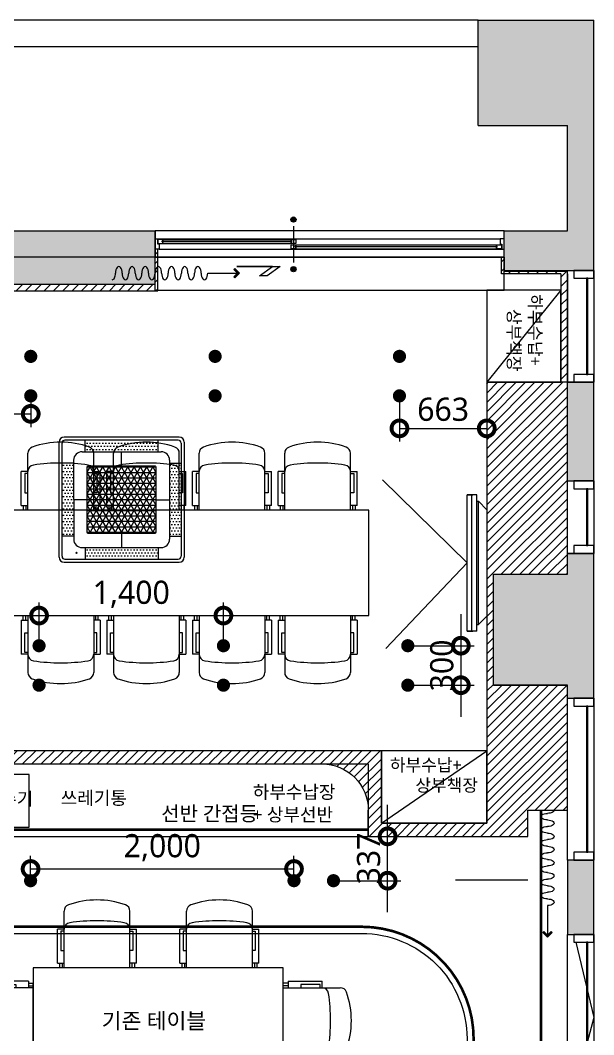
# Model space of a CAD drawing. Header units: metres. Extents: x 11578468 to 47831421, y -58341524 to -14256839.
# Drawn here: x 23759028 to 23763382, y -29037157 to -29029451 of the extents above; entities that cross this region are included whole.
import ezdxf
from ezdxf.enums import TextEntityAlignment as Align

# ---------------------------------------------------------------- set-up
doc = ezdxf.new("R2010")
doc.units = ezdxf.units.M
doc.header["$LTSCALE"] = 50
doc.header["$MEASUREMENT"] = 0
doc.linetypes.add('__DASH', pattern=[0.35, 0.25, -0.1])
doc.layers.get('0').update_dxf_attribs({"linetype": 'CONTINUOUS'})
doc.layers.get('DEFPOINTS').update_dxf_attribs({"linetype": 'CONTINUOUS'})
doc.layers.add('002_전_다운라이트', color=40, linetype='CONTINUOUS', lineweight=9)
for name, color, linetype in [('01. F-소품', 3, 'CONTINUOUS'), ('03-TEXT', 3, 'CONTINUOUS'), ('AXIS', 3, 'CONTINUOUS'), ('CO-DOOR', 8, 'CONTINUOUS'), ('DVM_INDOOR', 7, 'CONTINUOUS'), ('PUB_HATCH', 8, 'CONTINUOUS'), ('S-DIM', 7, 'CONTINUOUS'), ('wall', 3, 'CONTINUOUS')]:
    doc.layers.add(name, color=color, linetype=linetype)
doc.styles.add('DAWIN', font='NanumSquareR.ttf')
doc.styles.add('맑은 고딕', font='malgun.ttf')
doc.dimstyles.new('80', dxfattribs={"dimscale": 80, "dimtxt": 2.2, "dimasz": 3, "dimexe": 1.25, "dimexo": 0.625, "dimtad": 1, "dimdec": 0, "dimzin": 0, "dimdsep": 46, "dimlunit": 6, "dimtxsty": 'DAWIN', "dimblk1": 'DOTSMALL', "dimblk2": 'DOTSMALL', "dimsah": 1, "dimcen": 0.001, "dimclrd": 1, "dimclre": 1, "dimclrt": 3, "dimadec": 0, "dimazin": 0, "dimtfac": 1, "dimtdec": 0, "dimtix": 1, "dimtmove": 2, "dimatfit": 3, "dimldrblk": 'DOTSMALL', "dimfxl": 1.25, "dimtolj": 1, "dimtzin": 0, "dimarcsym": 0})
pattern_1 = [(45, (35200, -25360), (-35.35533906, 35.35533906), [])]

# ---------------------------------------------------------------- blocks, each defined once
blk = doc.blocks.new('FFSFDF')
at = {"layer": '01. F-소품'}
blk.add_hatch(color=8, dxfattribs=at).paths.add_polyline_path([(1567672.9, 1746751.1), (1567679.9, 1746744.1), (1567715.3, 1746779.4), (1567679.9, 1746814.8), (1567672.9, 1746807.7), (1567701.2, 1746779.4)])
at = {"layer": '01. F-소품', "color": 8}
for p, q in [((1567474.8, 1746779.4), (1567701.2, 1746779.4)), ((1567672.9, 1746807.7), (1567679.9, 1746814.8)), ((1567672.9, 1746751.1), (1567679.9, 1746744.1))]:
    blk.add_line(p, q, dxfattribs=at)
for points in [[(1567672.9, 1746807.7), (1567701.2, 1746779.4), (1567672.9, 1746751.1)], [(1567679.9, 1746814.8), (1567715.3, 1746779.4), (1567679.9, 1746744.1)]]:
    blk.add_lwpolyline(points, dxfattribs=at)
for centre, start_param, end_param in [((1566749.8, 1746779.4), 6.283185, 7.853982), ((1566799.8, 1746779.4), 1.570796, 4.712389), ((1566849.8, 1746779.4), 4.712389, 7.853982), ((1566899.8, 1746779.4), 1.570796, 4.712389), ((1566949.8, 1746779.4), 4.712389, 7.853982), ((1566999.8, 1746779.4), 1.570796, 4.712389), ((1567049.8, 1746779.4), 4.712389, 7.853982), ((1567099.8, 1746779.4), 1.570796, 4.712389), ((1567149.8, 1746779.4), 4.712389, 7.853982), ((1567199.8, 1746779.4), 1.570796, 4.712389), ((1567249.8, 1746779.4), 4.712389, 7.853982), ((1567299.8, 1746779.4), 1.570796, 4.712389), ((1567349.8, 1746779.4), 4.712389, 7.853982), ((1567399.8, 1746779.4), 1.570796, 4.712389), ((1567449.8, 1746779.4), 4.712389, 7.853982)]:
    blk.add_ellipse(centre, major_axis=(0, -50), ratio=0.5, start_param=start_param, end_param=end_param, dxfattribs=at)
blk = doc.blocks.new('ㅇㅎㅀㄹ')
at = {"layer": 'PUB_HATCH'}
for p, q in [((11499521.2, -14252886.4), (11499521.2, -14252453.8)), ((11500021.2, -14252886.4), (11500021.2, -14252453.8)), ((11499521.2, -14252592), (11499471.2, -14252592)), ((11499471.2, -14252850.2), (11499471.2, -14252592)), ((11499521.2, -14252886.4), (11499521.2, -14252592)), ((11500021.2, -14252592), (11500071.2, -14252592)), ((11500021.2, -14252592), (11500071.2, -14252592)), ((11500071.2, -14252850.2), (11500071.2, -14252592)), ((11499521.2, -14252606.2), (11499496.7, -14252606.2)), ((11499496.7, -14252606.2), (11499496.7, -14252754.6)), ((11500021.2, -14252606.2), (11500043.3, -14252606.2)), ((11500021.2, -14252606.2), (11500043.3, -14252606.2)), ((11500043.3, -14252606.2), (11500043.3, -14252754.6)), ((11499496.7, -14252754.6), (11499521.2, -14252754.6)), ((11500043.3, -14252754.6), (11500021.2, -14252754.6)), ((11499471.2, -14252850.2), (11499521.2, -14252850.2)), ((11499486.2, -14252850.2), (11499486.2, -14252886.4)), ((11500056.2, -14252886.4), (11499486.2, -14252886.4)), ((11499506.2, -14252850.2), (11499506.2, -14252886.4)), ((11500071.2, -14252850.2), (11500021.2, -14252850.2)), ((11500036.2, -14252850.2), (11500036.2, -14252886.4)), ((11500056.2, -14252850.2), (11500056.2, -14252886.4))]:
    blk.add_line(p, q, dxfattribs=at)
for centre, radius, start, end in [((11499571.2, -14252453.8), 50, 109.47122, 180), ((11499771.2, -14253019.5), 650, 70.52878, 109.47122), ((11499971.2, -14252453.8), 50, 0, 70.52878), ((11499571.2, -14252592), 50, 98.29868, 180), ((11499771.2, -14253963.2), 1435.7, 81.70132, 98.29868), ((11499971.2, -14252592), 50, 0, 81.70132)]:
    blk.add_arc(centre, radius, start, end, dxfattribs=at)
blk = doc.blocks.new('슬하_전기')
at = {"layer": 'CO-DOOR'}
h = blk.add_hatch(color=256, dxfattribs=at)
h.dxf.hatch_style = 1
h.paths.add_polyline_path([(11573349.8, -14326146.7), (11557549.8, -14326146.7), (11557549.8, -14341751.7), (11557749.8, -14341751.7), (11557749.8, -14341136.7), (11557909.8, -14341136.7), (11557909.8, -14340351.7), (11557749.8, -14340351.7), (11557749.8, -14330996.7), (11560649.8, -14330996.7), (11560649.8, -14330796.7), (11557749.8, -14330796.7), (11557749.8, -14326346.7), (11560449.8, -14326346.7), (11560449.8, -14329796.7), (11560649.8, -14329796.7), (11560649.8, -14326346.7), (11565749.8, -14326346.7), (11565749.8, -14329396.7), (11565949.8, -14329396.7), (11565949.8, -14326346.7), (11569149.8, -14326346.7), (11569149.8, -14329396.7), (11569349.8, -14329396.7), (11569349.8, -14328646.7), (11569949.8, -14328646.7), (11569949.8, -14328557.2), (11569939.8, -14328557.2), (11569939.8, -14328517.2), (11569949.8, -14328446.7), (11569349.8, -14328446.7), (11569349.8, -14326346.7), (11571549.8, -14326346.7), (11571549.8, -14328446.7), (11570949.8, -14328446.7), (11570949.8, -14328517.2), (11570959.8, -14328517.2), (11570959.8, -14328571.7), (11570949.8, -14328571.7), (11570949.8, -14328646.7), (11571749.8, -14328646.7), (11571749.8, -14328151.7), (11574897.8, -14328151.7), (11574897.8, -14327746.7), (11571749.8, -14327746.7), (11571749.8, -14326346.7), (11573349.8, -14326346.7)])
h.paths.add_polyline_path([(11565549.8, -14330996.7), (11570049.8, -14330996.7), (11570049.8, -14330796.7), (11564799.8, -14330796.7), (11564799.8, -14330821.7), (11564799.8, -14330971.7), (11564799.8, -14330996.7), (11564799.8, -14331246.7), (11565549.8, -14331246.7)], flags=17)
h.paths.add_polyline_path([(11571829.8, -14330796.7), (11571549.8, -14330796.7), (11571049.8, -14330796.7), (11571049.8, -14330996.7), (11571049.8, -14331306.7), (11571829.8, -14331306.7)], flags=17)
h.paths.add_polyline_path([(11578227.8, -14326146.7), (11577349.8, -14326146.7), (11577349.8, -14326346.7), (11577349.8, -14326946.7), (11578027.8, -14326946.7), (11578027.8, -14327746.7), (11577547.8, -14327746.7), (11577547.8, -14328046.7), (11578027.8, -14328046.7), (11578027.8, -14328046.7), (11578227.8, -14328046.7)])
h.paths.add_polyline_path([(11578227.8, -14328896.7), (11578077.8, -14328896.7), (11578027.8, -14328896.7), (11578027.8, -14329646.7), (11578227.8, -14329646.7)])
h.paths.add_polyline_path([(11578227.8, -14330196.7), (11578077.8, -14330196.7), (11578027.8, -14330196.7), (11578027.8, -14330355.7), (11577465.8, -14330355.7), (11577465.8, -14331196.7), (11578027.8, -14331196.7), (11578027.8, -14331296.7), (11578227.8, -14331296.7)])
h.paths.add_polyline_path([(11578227.8, -14332526.7), (11578077.8, -14332526.7), (11578027.8, -14332526.7), (11578027.8, -14333091.7), (11578227.8, -14333091.7)])
h.paths.add_polyline_path([(11577949.8, -14337701.7), (11577349.8, -14337701.7), (11577349.8, -14338401.7), (11577949.8, -14338401.7)])
h.paths.add_polyline_path([(11572906.8, -14340321.7), (11572426.8, -14340321.7), (11572426.8, -14341101.7), (11572906.8, -14341101.7)], flags=17)
h.paths.add_polyline_path([(11565399.8, -14340036.7), (11564914.8, -14340036.7), (11564914.8, -14340811.7), (11565399.8, -14340811.7)], flags=17)
h = blk.add_hatch(color=256, dxfattribs=at)
h.dxf.hatch_style = 1
edge = h.paths.add_edge_path()
edge.add_arc((11575947.8, -14327660.5), 20, 0, 360)
h = blk.add_hatch(dxfattribs=at)
h.set_pattern_fill('_USER', color=256, scale=50, angle=45, pattern_type=0)
h.set_pattern_definition(pattern_1)
h.paths.add_polyline_path([(11572519.8, -14328151.7), (11571869.8, -14328151.7), (11571869.8, -14328201.7), (11572519.8, -14328201.7)])
h.paths.add_polyline_path([(11574897.8, -14328151.7), (11573144.8, -14328151.7), (11573144.8, -14328201.7), (11574917.8, -14328201.7), (11574917.8, -14328196.7), (11574897.8, -14328196.7)])
edge = h.paths.add_edge_path()
edge.add_ellipse((11574921.8, -14328068.1), major_axis=(0, 50), ratio=0.5, start_angle=9.2069, end_angle=73.7398)
edge.add_line((11574897.8, -14328054.1), (11574897.8, -14328196.7))
edge.add_line((11574897.8, -14328196.7), (11574917.8, -14328196.7))
edge.add_line((11574917.8, -14328196.7), (11574917.8, -14328018.7))
edge = h.paths.add_edge_path()
edge.add_line((11574917.8, -14327946.7), (11574897.8, -14327946.7))
edge.add_line((11574897.8, -14327946.7), (11574897.8, -14328054.1))
edge.add_ellipse((11574921.8, -14328068.1), major_axis=(0, 50), ratio=0.5, start_angle=9.2069, end_angle=73.7398, ccw=False)
edge.add_line((11574917.8, -14328018.7), (11574917.8, -14327946.7))
h.paths.add_polyline_path([(11574917.8, -14327886.7), (11574897.8, -14327886.7), (11574897.8, -14327946.7), (11574917.8, -14327946.7)])
h = blk.add_hatch(dxfattribs=at)
h.set_pattern_fill('_USER', color=256, scale=50, angle=45, pattern_type=0)
h.set_pattern_definition(pattern_1)
h.paths.add_polyline_path([(11577547.8, -14327946.7), (11577527.8, -14327946.7), (11577527.8, -14328071.7), (11577547.8, -14328071.7)])
h.paths.add_polyline_path([(11577977.8, -14328051.7), (11577547.8, -14328051.7), (11577547.8, -14328071.7), (11577977.8, -14328071.7)])
h = blk.add_hatch(color=256, dxfattribs=at)
h.dxf.hatch_style = 1
edge = h.paths.add_edge_path()
edge.add_arc((11575947.8, -14328037.5), 20, 0, 360, ccw=False)
h = blk.add_hatch(dxfattribs=at)
h.set_pattern_fill('_USER', color=256, scale=50, angle=45, pattern_type=0)
h.set_pattern_definition(pattern_1)
h.paths.add_polyline_path([(11578027.8, -14328051.7), (11577547.8, -14328051.7), (11577547.8, -14328071.7), (11577977.8, -14328071.7), (11578027.8, -14328071.7)])
h = blk.add_hatch(dxfattribs=at)
h.set_pattern_fill('_USER', color=256, scale=50, angle=45, pattern_type=0)
h.set_pattern_definition(pattern_1)
h.paths.add_polyline_path([(11578027.8, -14328071.7), (11577977.8, -14328071.7), (11577977.8, -14328896.7), (11578027.8, -14328896.7)])
h = blk.add_hatch(dxfattribs=at)
h.set_pattern_fill('_USER', color=256, scale=50, angle=45, pattern_type=0)
h.set_pattern_definition([(45, (54848.515, -59064.2), (-35.35533906, 35.35533906), [])])
edge = h.paths.add_edge_path()
edge.add_line((11571649.8, -14332546.7), (11571999.8, -14332546.7))
edge.add_line((11571999.8, -14332546.7), (11571999.8, -14332211.7))
edge.add_line((11571999.8, -14332211.7), (11573299.8, -14332211.7))
edge.add_line((11573299.8, -14332211.7), (11573299.8, -14332146.7))
edge.add_arc((11573692.9, -14332192.3), 395.7, 88.99838, 173.37348, ccw=False)
edge.add_line((11573699.8, -14331796.7), (11576165.8, -14331796.7))
edge.add_arc((11576165.8, -14332146.7), 350, 0, 90, ccw=False)
edge.add_line((11576515.8, -14332146.7), (11576515.8, -14332346.7))
edge.add_line((11576515.8, -14332346.7), (11577727.8, -14332346.7))
edge.add_line((11577727.8, -14332346.7), (11577727.8, -14332146.7))
edge.add_line((11577727.8, -14332146.7), (11578027.8, -14332146.7))
edge.add_line((11578027.8, -14332146.7), (11578027.8, -14331196.7))
edge.add_line((11578027.8, -14331196.7), (11577465.8, -14331196.7))
edge.add_line((11577465.8, -14331196.7), (11577465.8, -14330355.7))
edge.add_line((11577465.8, -14330355.7), (11578027.8, -14330355.7))
edge.add_line((11578027.8, -14330355.7), (11578027.8, -14328896.7))
edge.add_line((11578027.8, -14328896.7), (11577415.8, -14328896.7))
edge.add_line((11577415.8, -14328896.7), (11577415.8, -14332246.7))
edge.add_line((11577415.8, -14332246.7), (11576615.8, -14332246.7))
edge.add_line((11576615.8, -14332246.7), (11576615.8, -14331696.7))
edge.add_line((11576615.8, -14331696.7), (11573199.8, -14331696.7))
edge.add_line((11573199.8, -14331696.7), (11573199.8, -14332111.7))
edge.add_line((11573199.8, -14332111.7), (11571999.8, -14332111.7))
edge.add_line((11571999.8, -14332111.7), (11571999.8, -14331696.7))
edge.add_line((11571999.8, -14331696.7), (11571869.8, -14331696.7))
edge.add_line((11571869.8, -14331696.7), (11571869.8, -14330796.7))
edge.add_line((11571869.8, -14330796.7), (11571829.8, -14330796.7))
edge.add_line((11571829.8, -14330796.7), (11571829.8, -14331306.7))
edge.add_line((11571829.8, -14331306.7), (11571049.8, -14331306.7))
edge.add_line((11571049.8, -14331306.7), (11571049.8, -14331396.7))
edge.add_line((11571049.8, -14331396.7), (11571649.8, -14331396.7))
edge.add_line((11571649.8, -14331396.7), (11571649.8, -14332546.7))
blk.add_hatch(color=256, dxfattribs=at).paths.add_polyline_path([(11577906.1, -14333069.8), (11577913.2, -14333076.8), (11577877.9, -14333112.2), (11577842.5, -14333076.8), (11577849.6, -14333069.8), (11577877.9, -14333098)])
for p, q in [((11577349.8, -14326146.7), (11578227.8, -14326146.7)), ((11577349.8, -14326946.7), (11577349.8, -14326146.7)), ((11578227.8, -14328046.7), (11578227.8, -14326146.7)), ((11577349.8, -14326946.7), (11578027.8, -14326946.7)), ((11578027.8, -14327746.7), (11578027.8, -14326946.7)), ((11575947.8, -14327710.5), (11575947.8, -14327987.5)), ((11571749.8, -14327746.7), (11574897.8, -14327746.7)), ((11574897.8, -14327946.7), (11574897.8, -14327746.7)), ((11574915.3, -14327806.7), (11577517.8, -14327806.7)), ((11574956.9, -14327811.6), (11575930.3, -14327811.6)), ((11577547.8, -14327746.7), (11578027.8, -14327746.7)), ((11577547.8, -14328046.7), (11577547.8, -14327746.7)), ((11574917.8, -14328201.7), (11574917.8, -14327886.7)), ((11574927.8, -14327847.7), (11574927.8, -14327845.7)), ((11574927.8, -14327886.7), (11577530.4, -14327886.7)), ((11574956.9, -14327841.6), (11575930.3, -14327841.6)), ((11575965.4, -14327852), (11577489.1, -14327852)), ((11575965.4, -14327882), (11577489.1, -14327882)), ((11574897.8, -14328196.7), (11574897.8, -14327946.7)), ((11577527.8, -14328071.7), (11577527.8, -14327946.7)), ((11577977.8, -14328071.7), (11577527.8, -14328071.7)), ((11577547.8, -14328046.7), (11578027.8, -14328046.7)), ((11577977.8, -14328071.7), (11577977.8, -14328896.7)), ((11578027.8, -14328046.7), (11578227.8, -14328046.7)), ((11578027.8, -14328071.7), (11578027.8, -14328896.7)), ((11571749.8, -14328151.7), (11574897.8, -14328151.7)), ((11577977.8, -14328196.7), (11577415.8, -14328196.7)), ((11577415.8, -14328196.7), (11577415.8, -14328896.7)), ((11577977.8, -14328196.7), (11577415.8, -14328896.7)), ((11577977.8, -14328896.7), (11577977.8, -14328196.7)), ((11571869.8, -14328201.7), (11574917.8, -14328201.7)), ((11577415.8, -14328896.7), (11577977.8, -14328896.7)), ((11578027.8, -14329646.7), (11578027.8, -14328896.7)), ((11578027.8, -14328896.7), (11578227.8, -14328896.7)), ((11578227.8, -14329646.7), (11578227.8, -14328896.7)), ((11573931.2, -14329869.2), (11573931.2, -14329436.5)), ((11574431.2, -14329869.2), (11574431.2, -14329436.5)), ((11574581.2, -14329869.2), (11574581.2, -14329436.5)), ((11575081.2, -14329869.2), (11575081.2, -14329436.5)), ((11575231.2, -14329869.2), (11575231.2, -14329436.5)), ((11575731.2, -14329869.2), (11575731.2, -14329436.5)), ((11575881.2, -14329869.2), (11575881.2, -14329436.5)), ((11576381.2, -14329869.2), (11576381.2, -14329436.5)), ((11573881.2, -14329833), (11573881.2, -14329574.8)), ((11573931.2, -14329574.8), (11573881.2, -14329574.8)), ((11573931.2, -14329574.8), (11573881.2, -14329574.8)), ((11574431.2, -14329869.2), (11574431.2, -14329574.8)), ((11574431.2, -14329574.8), (11574481.2, -14329574.8)), ((11574481.2, -14329833), (11574481.2, -14329574.8)), ((11574531.2, -14329833), (11574531.2, -14329574.8)), ((11574581.2, -14329574.8), (11574531.2, -14329574.8)), ((11574581.2, -14329574.8), (11574531.2, -14329574.8)), ((11575081.2, -14329869.2), (11575081.2, -14329574.8)), ((11575081.2, -14329574.8), (11575131.2, -14329574.8)), ((11575131.2, -14329833), (11575131.2, -14329574.8)), ((11575181.2, -14329833), (11575181.2, -14329574.8)), ((11575231.2, -14329574.8), (11575181.2, -14329574.8)), ((11575231.2, -14329574.8), (11575181.2, -14329574.8)), ((11575731.2, -14329869.2), (11575731.2, -14329574.8)), ((11575731.2, -14329574.8), (11575781.2, -14329574.8)), ((11575781.2, -14329833), (11575781.2, -14329574.8)), ((11575831.2, -14329833), (11575831.2, -14329574.8)), ((11575881.2, -14329574.8), (11575831.2, -14329574.8)), ((11575881.2, -14329574.8), (11575831.2, -14329574.8)), ((11576381.2, -14329869.2), (11576381.2, -14329574.8)), ((11576381.2, -14329574.8), (11576431.2, -14329574.8)), ((11576431.2, -14329833), (11576431.2, -14329574.8)), ((11573931.2, -14329589), (11573909, -14329589)), ((11573909, -14329589), (11573909, -14329737.4)), ((11573931.2, -14329589), (11573909, -14329589)), ((11574431.2, -14329589), (11574455.6, -14329589)), ((11574455.6, -14329589), (11574455.6, -14329737.4)), ((11574581.2, -14329589), (11574559, -14329589)), ((11574559, -14329589), (11574559, -14329737.4)), ((11574581.2, -14329589), (11574559, -14329589)), ((11575081.2, -14329589), (11575105.6, -14329589)), ((11575105.6, -14329589), (11575105.6, -14329737.4)), ((11575231.2, -14329589), (11575209, -14329589)), ((11575209, -14329589), (11575209, -14329737.4)), ((11575231.2, -14329589), (11575209, -14329589)), ((11575731.2, -14329589), (11575755.6, -14329589)), ((11575755.6, -14329589), (11575755.6, -14329737.4)), ((11575881.2, -14329589), (11575859, -14329589)), ((11575859, -14329589), (11575859, -14329737.4)), ((11575881.2, -14329589), (11575859, -14329589)), ((11576381.2, -14329589), (11576405.6, -14329589)), ((11576405.6, -14329589), (11576405.6, -14329737.4)), ((11577265.8, -14330269.2), (11576623.1, -14329637.4)), ((11578027.8, -14329646.7), (11578227.8, -14329646.7)), ((11573909, -14329737.4), (11573931.2, -14329737.4)), ((11574455.6, -14329737.4), (11574431.2, -14329737.4)), ((11574559, -14329737.4), (11574581.2, -14329737.4)), ((11575105.6, -14329737.4), (11575081.2, -14329737.4)), ((11575209, -14329737.4), (11575231.2, -14329737.4)), ((11575755.6, -14329737.4), (11575731.2, -14329737.4)), ((11575859, -14329737.4), (11575881.2, -14329737.4)), ((11576405.6, -14329737.4), (11576381.2, -14329737.4)), ((11577265.8, -14330786.7), (11577265.9, -14329751.7)), ((11577340.9, -14329751.7), (11577265.9, -14329751.7)), ((11577265.9, -14329751.7), (11577310.9, -14329751.7)), ((11577303.3, -14330786.7), (11577303.3, -14329751.7)), ((11577340.8, -14330786.7), (11577340.9, -14329751.7)), ((11577340.9, -14329800.2), (11577353.9, -14329800.2)), ((11577353.9, -14329800.2), (11577415.9, -14329864.9)), ((11577353.9, -14330738.1), (11577353.9, -14329800.2)), ((11573881.2, -14329833), (11573931.2, -14329833)), ((11573896.2, -14329833), (11573896.2, -14329869.2)), ((11573916.2, -14329833), (11573916.2, -14329869.2)), ((11574481.2, -14329833), (11574431.2, -14329833)), ((11574446.2, -14329833), (11574446.2, -14329869.2)), ((11574466.2, -14329833), (11574466.2, -14329869.2)), ((11574531.2, -14329833), (11574581.2, -14329833)), ((11574546.2, -14329833), (11574546.2, -14329869.2)), ((11574566.2, -14329833), (11574566.2, -14329869.2)), ((11575131.2, -14329833), (11575081.2, -14329833)), ((11575096.2, -14329833), (11575096.2, -14329869.2)), ((11575116.2, -14329833), (11575116.2, -14329869.2)), ((11575181.2, -14329833), (11575231.2, -14329833)), ((11575196.2, -14329833), (11575196.2, -14329869.2)), ((11575216.2, -14329833), (11575216.2, -14329869.2)), ((11575781.2, -14329833), (11575731.2, -14329833)), ((11575746.2, -14329833), (11575746.2, -14329869.2)), ((11575766.2, -14329833), (11575766.2, -14329869.2)), ((11575831.2, -14329833), (11575881.2, -14329833)), ((11575846.2, -14329833), (11575846.2, -14329869.2)), ((11575866.2, -14329833), (11575866.2, -14329869.2)), ((11576431.2, -14329833), (11576381.2, -14329833)), ((11576396.2, -14329833), (11576396.2, -14329869.2)), ((11576416.2, -14329833), (11576416.2, -14329869.2)), ((11577415.9, -14329864.9), (11577415.8, -14330673.4)), ((11578027.8, -14330355.7), (11578027.8, -14330196.7)), ((11578027.8, -14330196.7), (11578227.8, -14330196.7)), ((11578227.8, -14331296.7), (11578227.8, -14330196.7)), ((11577265.8, -14330269.2), (11576649.9, -14330920.6)), ((11577465.8, -14330355.7), (11578027.8, -14330355.7)), ((11577465.8, -14331196.7), (11577465.8, -14330355.7)), ((11573881.2, -14330705.3), (11573881.2, -14330963.5)), ((11573881.2, -14330705.3), (11573931.2, -14330705.3)), ((11573896.2, -14330705.3), (11573896.2, -14330669.2)), ((11573916.2, -14330705.3), (11573916.2, -14330669.2)), ((11573931.2, -14330669.2), (11573931.2, -14331101.8)), ((11574431.2, -14330669.2), (11574431.2, -14330963.5)), ((11574431.2, -14330669.2), (11574431.2, -14331101.8)), ((11574481.2, -14330705.3), (11574431.2, -14330705.3)), ((11574446.2, -14330705.3), (11574446.2, -14330669.2)), ((11574466.2, -14330705.3), (11574466.2, -14330669.2)), ((11574481.2, -14330705.3), (11574481.2, -14330963.5)), ((11574531.2, -14330705.3), (11574531.2, -14330963.5)), ((11574531.2, -14330705.3), (11574581.2, -14330705.3)), ((11574546.2, -14330705.3), (11574546.2, -14330669.2)), ((11574566.2, -14330705.3), (11574566.2, -14330669.2)), ((11574581.2, -14330669.2), (11574581.2, -14331101.8)), ((11575081.2, -14330669.2), (11575081.2, -14330963.5)), ((11575081.2, -14330669.2), (11575081.2, -14331101.8)), ((11575131.2, -14330705.3), (11575081.2, -14330705.3)), ((11575096.2, -14330705.3), (11575096.2, -14330669.2)), ((11575116.2, -14330705.3), (11575116.2, -14330669.2)), ((11575131.2, -14330705.3), (11575131.2, -14330963.5)), ((11575181.2, -14330705.3), (11575181.2, -14330963.5)), ((11575181.2, -14330705.3), (11575231.2, -14330705.3)), ((11575196.2, -14330705.3), (11575196.2, -14330669.2)), ((11575216.2, -14330705.3), (11575216.2, -14330669.2)), ((11575231.2, -14330669.2), (11575231.2, -14331101.8)), ((11575731.2, -14330669.2), (11575731.2, -14330963.5)), ((11575731.2, -14330669.2), (11575731.2, -14331101.8)), ((11575781.2, -14330705.3), (11575731.2, -14330705.3)), ((11575746.2, -14330705.3), (11575746.2, -14330669.2)), ((11575766.2, -14330705.3), (11575766.2, -14330669.2)), ((11575781.2, -14330705.3), (11575781.2, -14330963.5)), ((11575831.2, -14330705.3), (11575831.2, -14330963.5)), ((11575831.2, -14330705.3), (11575881.2, -14330705.3)), ((11575846.2, -14330705.3), (11575846.2, -14330669.2)), ((11575866.2, -14330705.3), (11575866.2, -14330669.2)), ((11575881.2, -14330669.2), (11575881.2, -14331101.8)), ((11576381.2, -14330669.2), (11576381.2, -14330963.5)), ((11576381.2, -14330669.2), (11576381.2, -14331101.8)), ((11576431.2, -14330705.3), (11576381.2, -14330705.3)), ((11576396.2, -14330705.3), (11576396.2, -14330669.2)), ((11576416.2, -14330705.3), (11576416.2, -14330669.2)), ((11576431.2, -14330705.3), (11576431.2, -14330963.5)), ((11577340.8, -14330738.1), (11577353.9, -14330738.1)), ((11577353.9, -14330738.1), (11577415.8, -14330673.4)), ((11573909, -14330800.9), (11573931.2, -14330800.9)), ((11573909, -14330949.3), (11573909, -14330800.9)), ((11574455.6, -14330800.9), (11574431.2, -14330800.9)), ((11574455.6, -14330949.3), (11574455.6, -14330800.9)), ((11574559, -14330800.9), (11574581.2, -14330800.9)), ((11574559, -14330949.3), (11574559, -14330800.9)), ((11575105.6, -14330800.9), (11575081.2, -14330800.9)), ((11575105.6, -14330949.3), (11575105.6, -14330800.9)), ((11575209, -14330800.9), (11575231.2, -14330800.9)), ((11575209, -14330949.3), (11575209, -14330800.9)), ((11575755.6, -14330800.9), (11575731.2, -14330800.9)), ((11575755.6, -14330949.3), (11575755.6, -14330800.9)), ((11575859, -14330800.9), (11575881.2, -14330800.9)), ((11575859, -14330949.3), (11575859, -14330800.9)), ((11576405.6, -14330800.9), (11576381.2, -14330800.9)), ((11576405.6, -14330949.3), (11576405.6, -14330800.9)), ((11577265.8, -14330786.7), (11577310.8, -14330786.7)), ((11577340.8, -14330786.7), (11577265.8, -14330786.7)), ((11573931.2, -14330963.5), (11573881.2, -14330963.5)), ((11573931.2, -14330963.5), (11573881.2, -14330963.5)), ((11573931.2, -14330949.3), (11573909, -14330949.3)), ((11573931.2, -14330949.3), (11573909, -14330949.3)), ((11574431.2, -14330949.3), (11574455.6, -14330949.3)), ((11574431.2, -14330963.5), (11574481.2, -14330963.5)), ((11574581.2, -14330963.5), (11574531.2, -14330963.5)), ((11574581.2, -14330963.5), (11574531.2, -14330963.5)), ((11574581.2, -14330949.3), (11574559, -14330949.3)), ((11574581.2, -14330949.3), (11574559, -14330949.3)), ((11575081.2, -14330949.3), (11575105.6, -14330949.3)), ((11575081.2, -14330963.5), (11575131.2, -14330963.5)), ((11575231.2, -14330963.5), (11575181.2, -14330963.5)), ((11575231.2, -14330963.5), (11575181.2, -14330963.5)), ((11575231.2, -14330949.3), (11575209, -14330949.3)), ((11575231.2, -14330949.3), (11575209, -14330949.3)), ((11575731.2, -14330949.3), (11575755.6, -14330949.3)), ((11575731.2, -14330963.5), (11575781.2, -14330963.5)), ((11575881.2, -14330963.5), (11575831.2, -14330963.5)), ((11575881.2, -14330963.5), (11575831.2, -14330963.5)), ((11575881.2, -14330949.3), (11575859, -14330949.3)), ((11575881.2, -14330949.3), (11575859, -14330949.3)), ((11576381.2, -14330949.3), (11576405.6, -14330949.3)), ((11576381.2, -14330963.5), (11576431.2, -14330963.5)), ((11577465.8, -14331196.7), (11578027.8, -14331196.7)), ((11578027.8, -14331296.7), (11578027.8, -14331196.7)), ((11578027.8, -14331296.7), (11578227.8, -14331296.7)), ((11578027.8, -14332526.7), (11578027.8, -14331296.7)), ((11578227.8, -14331296.7), (11578227.8, -14332526.7)), ((11577415.8, -14331696.7), (11576615.8, -14331696.7)), ((11576615.8, -14331696.7), (11576615.8, -14332246.7)), ((11576615.8, -14332246.7), (11577415.8, -14331696.7)), ((11577415.8, -14332246.7), (11577415.8, -14331696.7)), ((11573939.8, -14331877.4), (11573639.8, -14331877.4)), ((11573939.8, -14332277.4), (11573939.8, -14331877.4)), ((11576515.8, -14332346.7), (11576515.8, -14332146.6)), ((11577827.8, -14332146.7), (11577827.8, -14337176.2)), ((11573639.8, -14332277.4), (11573939.8, -14332277.4)), ((11576615.8, -14332246.7), (11577415.8, -14332246.7)), ((11573299.8, -14332346.7), (11576515.8, -14332346.7)), ((11577177.8, -14332677.4), (11577727.8, -14332677.4)), ((11577877.9, -14332871.7), (11577877.9, -14333098)), ((11577849.6, -14333069.8), (11577842.5, -14333076.8)), ((11577906.1, -14333069.8), (11577913.2, -14333076.8)), ((11578027.8, -14338510.2), (11578027.8, -14333091.7)), ((11578227.8, -14333091.7), (11578227.8, -14338593.1))]:
    blk.add_line(p, q, dxfattribs=at)
for points in [[(11573349.8, -14326346.7), (11577349.8, -14326346.7), (11577349.8, -14326146.7), (11573349.8, -14326146.7)], [(11574897.8, -14327946.7), (11577547.8, -14327946.7), (11577547.8, -14327746.7), (11574897.8, -14327746.7)], [(11574951.4, -14327823.4), (11574956.9, -14327821.6), (11574956.9, -14327811.6), (11574918.9, -14327811.6), (11574918.9, -14327841.6), (11574956.9, -14327841.6), (11574956.9, -14327831.6), (11574951.4, -14327829.8)], [(11575935.9, -14327823.4), (11575930.3, -14327821.6), (11575930.3, -14327811.6), (11575965.3, -14327811.6), (11575965.3, -14327841.6), (11575930.3, -14327841.6), (11575930.3, -14327831.6), (11575935.9, -14327829.8)], [(11575965.4, -14327882), (11575930.4, -14327882), (11575930.4, -14327852), (11575965.4, -14327852), (11575965.4, -14327862), (11575959.8, -14327863.7), (11575959.8, -14327870.2), (11575965.4, -14327872)], [(11577492.6, -14327869), (11575961.9, -14327869), (11575961.9, -14327865), (11577492.6, -14327865)], [(11577489.1, -14327862), (11577489.1, -14327852), (11577527.1, -14327852), (11577527.1, -14327882), (11577489.1, -14327882), (11577489.1, -14327872), (11577494.7, -14327870.2), (11577494.7, -14327863.7)], [(11575518.7, -14328016.7), (11575847.8, -14328016.7), (11575749.2, -14328088.9), (11575690.9, -14328088.9), (11575789.5, -14328016.7), (11575518.7, -14328016.7)], [(11578027.8, -14328046.7), (11578227.8, -14328046.7), (11578227.8, -14328896.7), (11578027.8, -14328896.7)], [(11578227.8, -14328106.7), (11578227.8, -14328046.7), (11578077.8, -14328046.7), (11578077.8, -14328106.7)], [(11578172.8, -14328836.7), (11578182.8, -14328836.7), (11578182.8, -14328106.7), (11578172.8, -14328106.7)], [(11578227.8, -14328896.7), (11578227.8, -14328836.7), (11578077.8, -14328836.7), (11578077.8, -14328896.7)], [(11578027.8, -14329646.7), (11578227.8, -14329646.7), (11578227.8, -14330196.7), (11578027.8, -14330196.7)], [(11578227.8, -14329706.7), (11578227.8, -14329646.7), (11578077.8, -14329646.7), (11578077.8, -14329706.7)], [(11578172.8, -14330136.7), (11578182.8, -14330136.7), (11578182.8, -14329706.7), (11578172.8, -14329706.7)], [(11576521.4, -14329869.2), (11573146.4, -14329869.2), (11573146.4, -14330669.2), (11576521.4, -14330669.2)], [(11578227.8, -14330196.7), (11578227.8, -14330136.7), (11578077.8, -14330136.7), (11578077.8, -14330196.7)], [(11578227.8, -14331356.7), (11578227.8, -14331296.7), (11578077.8, -14331296.7), (11578077.8, -14331356.7)], [(11578172.8, -14332466.7), (11578182.8, -14332466.7), (11578182.8, -14331356.7), (11578172.8, -14331356.7)], [(11578227.8, -14332526.7), (11578227.8, -14332466.7), (11578077.8, -14332466.7), (11578077.8, -14332526.7)], [(11578227.8, -14332526.7), (11578027.8, -14332526.7), (11578027.8, -14333091.7), (11578227.8, -14333091.7)], [(11578227.8, -14333151.7), (11578227.8, -14333091.7), (11578077.8, -14333091.7), (11578077.8, -14333151.7)], [(11578172.8, -14334291.7), (11578182.8, -14334291.7), (11578182.8, -14333151.7), (11578172.8, -14333151.7)], [(11573971, -14333346.7), (11573971, -14334146.7), (11575871, -14334146.7), (11575871, -14333346.7)]]:
    blk.add_lwpolyline(points, close=True, dxfattribs=at)
for points in [[(11574897.8, -14327815.7), (11574897.8, -14327806.7), (11574915.3, -14327806.7), (11574915.3, -14327845.7), (11574927.8, -14327845.7), (11574927.8, -14327886.7), (11574897.8, -14327886.7), (11574897.8, -14327877.7)], [(11577547.8, -14327815.7), (11577547.8, -14327806.7), (11577517.8, -14327806.7), (11577517.8, -14327847.7), (11577530.4, -14327847.7), (11577530.4, -14327886.7), (11577547.8, -14327886.7), (11577547.8, -14327877.7)], [(11575933.8, -14327828.6), (11574953.4, -14327828.6), (11574953.4, -14327824.6), (11575933.8, -14327824.6), (11575933.8, -14327828.6), (11575933.8, -14327824.6)], [(11574956.9, -14327820.8), (11574959.7, -14327822.2), (11574960.2, -14327823.2), (11574960.7, -14327824.6)], [(11574956.9, -14327832.4), (11574959.7, -14327831), (11574960.2, -14327830), (11574960.7, -14327828.6)], [(11575930.3, -14327820.8), (11575927.6, -14327822.2), (11575927.1, -14327823.2), (11575926.5, -14327824.6)], [(11575930.3, -14327832.4), (11575927.6, -14327831), (11575927.1, -14327830), (11575926.5, -14327828.6)], [(11575965.4, -14327861.2), (11575968.1, -14327862.6), (11575968.7, -14327863.5), (11575969.2, -14327865)], [(11575965.4, -14327872.8), (11575968.1, -14327871.4), (11575968.7, -14327870.4), (11575969.2, -14327869)], [(11577489.1, -14327861.2), (11577486.4, -14327862.6), (11577485.9, -14327863.5), (11577485.3, -14327865)], [(11577489.1, -14327872.8), (11577486.4, -14327871.4), (11577485.9, -14327870.4), (11577485.3, -14327869)], [(11574897.8, -14328196.7), (11577547.8, -14328196.7), (11577547.8, -14327946.7), (11571749.8, -14327946.7)], [(11571749.8, -14328151.7), (11574897.8, -14328151.7), (11574897.8, -14327946.7)], [(11577547.8, -14327946.7), (11577547.8, -14328051.7), (11578027.8, -14328051.7)], [(11577415.8, -14331696.7), (11577415.8, -14332246.7), (11576615.8, -14332246.7), (11576615.8, -14331696.7)], [(11576165.8, -14331796.7), (11576515.8, -14331796.7), (11576515.8, -14332146.7)], [(11577842.5, -14333076.8), (11577877.9, -14333112.2), (11577913.2, -14333076.8)], [(11577849.6, -14333069.8), (11577877.9, -14333098), (11577906.1, -14333069.8)], [(11578091.8, -14333151.7), (11578227.8, -14333721.7), (11578077.8, -14334291.7)]]:
    blk.add_lwpolyline(points, dxfattribs=at)
blk.add_lwpolyline([(11573699.8, -14331796.7), (11576165.8, -14331796.7, -0.414214), (11576515.8, -14332146.7), (11576515.8, -14332346.7), (11577727.8, -14332346.7), (11577727.8, -14332146.7), (11578027.8, -14332146.7), (11578027.8, -14331196.7), (11577465.8, -14331196.7), (11577465.8, -14330355.7), (11578027.8, -14330355.7), (11578027.8, -14328896.7), (11577415.8, -14328896.7), (11577415.8, -14332246.7), (11576615.8, -14332246.7), (11576615.8, -14331696.7), (11573199.8, -14331696.7)], format="xyb", dxfattribs=at)
for centre in [(11575947.8, -14327660.5), (11575947.8, -14328037.5)]:
    blk.add_circle(centre, 20, dxfattribs=at)
for centre, radius, start, end in [((11574181.2, -14330002.2), 650, 70.52878, 109.47122), ((11574831.2, -14330002.2), 650, 70.52878, 109.47122), ((11575481.2, -14330002.2), 650, 70.52878, 109.47122), ((11576131.2, -14330002.2), 650, 70.52878, 109.47122), ((11573981.2, -14329436.5), 50, 109.47122, 180), ((11574381.2, -14329436.5), 50, 0, 70.52878), ((11574631.2, -14329436.5), 50, 109.47122, 180), ((11575031.2, -14329436.5), 50, 0, 70.52878), ((11575281.2, -14329436.5), 50, 109.47122, 180), ((11575681.2, -14329436.5), 50, 0, 70.52878), ((11575931.2, -14329436.5), 50, 109.47122, 180), ((11576331.2, -14329436.5), 50, 0, 70.52878), ((11573981.2, -14329574.8), 50, 98.29868, 180), ((11574181.2, -14330946), 1435.7, 81.70132, 98.29868), ((11574381.2, -14329574.8), 50, 0, 81.70132), ((11574631.2, -14329574.8), 50, 98.29868, 180), ((11574831.2, -14330946), 1435.7, 81.70132, 98.29868), ((11575031.2, -14329574.8), 50, 0, 81.70132), ((11575281.2, -14329574.8), 50, 98.29868, 180), ((11575481.2, -14330946), 1435.7, 81.70132, 98.29868), ((11575681.2, -14329574.8), 50, 0, 81.70132), ((11575931.2, -14329574.8), 50, 98.29868, 180), ((11576131.2, -14330946), 1435.7, 81.70132, 98.29868), ((11576331.2, -14329574.8), 50, 0, 81.70132), ((11573981.2, -14330963.5), 50, 180, 261.70132), ((11574381.2, -14330963.5), 50, 278.29868, 0), ((11574631.2, -14330963.5), 50, 180, 261.70132), ((11575031.2, -14330963.5), 50, 278.29868, 0), ((11575281.2, -14330963.5), 50, 180, 261.70132), ((11575681.2, -14330963.5), 50, 278.29868, 0), ((11575931.2, -14330963.5), 50, 180, 261.70132), ((11576331.2, -14330963.5), 50, 278.29868, 0), ((11574181.2, -14329592.3), 1435.7, 261.70132, 278.29868), ((11574831.2, -14329592.3), 1435.7, 261.70132, 278.29868), ((11575481.2, -14329592.3), 1435.7, 261.70132, 278.29868), ((11576131.2, -14329592.3), 1435.7, 261.70132, 278.29868), ((11573981.2, -14331101.8), 50, 180, 250.52878), ((11574381.2, -14331101.8), 50, 289.47122, 0), ((11574631.2, -14331101.8), 50, 180, 250.52878), ((11575031.2, -14331101.8), 50, 289.47122, 0), ((11575281.2, -14331101.8), 50, 180, 250.52878), ((11575681.2, -14331101.8), 50, 289.47122, 0), ((11575931.2, -14331101.8), 50, 180, 250.52878), ((11576331.2, -14331101.8), 50, 289.47122, 0), ((11574181.2, -14330536.1), 650, 250.52878, 289.47122), ((11574831.2, -14330536.1), 650, 250.52878, 289.47122), ((11575481.2, -14330536.1), 650, 250.52878, 289.47122), ((11576131.2, -14330536.1), 650, 250.52878, 289.47122)]:
    blk.add_arc(centre, radius, start, end, dxfattribs=at)
at = {"layer": 'CO-DOOR', "extrusion": (0, 0, -1)}
for centre, start_param, end_param in [((11577877.9, -14332196.7), 1.570796, 4.712389), ((11577877.9, -14332146.7), 6.283185, 7.853982), ((11577877.9, -14332296.7), 1.570796, 4.712389), ((11577877.9, -14332246.7), 4.712389, 7.853982), ((11577877.9, -14332346.7), 4.712389, 7.853982), ((11577877.9, -14332396.7), 1.570796, 4.712389), ((11577877.9, -14332446.7), 4.712389, 7.853982), ((11577877.9, -14332496.7), 1.570796, 4.712389), ((11577877.9, -14332596.7), 1.570796, 4.712389), ((11577877.9, -14332546.7), 4.712389, 7.853982), ((11577877.9, -14332646.7), 4.712389, 7.853982), ((11577877.9, -14332696.7), 1.570796, 4.712389), ((11577877.9, -14332746.7), 4.712389, 7.853982), ((11577877.9, -14332796.7), 1.570796, 4.712389), ((11577877.9, -14332846.7), 4.712389, 7.853982)]:
    blk.add_ellipse(centre, major_axis=(50, 0), ratio=0.5, start_param=start_param, end_param=end_param, dxfattribs=at)
at = {"layer": 'CO-DOOR'}
for name, p in [('FFSFDF', (10007822.1, -16074847.5)), ('ㅇㅎㅀㄹ', (74684.8, -80460.3)), ('ㅇㅎㅀㄹ', (75614.8, -80460.3))]:
    blk.add_blockref(name, p, dxfattribs=at)
at = {"layer": 'CO-DOOR', "xscale": -1, "rotation": 89.99999999999993}
blk.add_blockref('ㅇㅎㅀㄹ', (-2678915.4, -2833975.5), dxfattribs=at)
at = {"layer": 'CO-DOOR', "rotation": 270.0000000000001}
blk.add_blockref('ㅇㅎㅀㄹ', (25828757.4, -2833975.5), dxfattribs=at)
at = {"layer": 'CO-DOOR', "style": '맑은 고딕'}
for s, p in [('하부수납+', (11577831.1, -14328226.9)), ('상부책장', (11577670.3, -14328339.8))]:
    blk.add_text(s, height=94.6, rotation=270, dxfattribs=at).set_placement(p, align=Align.TOP_LEFT)
for s, height, p in [('하부수납+', 94.6, (11576680.4, -14331756.9)), ('하부수납장', 100, (11575639.1, -14331960.1)), ('상부책장', 94.6, (11576874, -14331911.1)), ('정수기', 100, (11573595.6, -14332011.2)), ('쓰레기통', 100, (11574180.7, -14332005.2)), ('+ 상부선반', 100, (11575638.1, -14332131.1)), ('기존 테이블', 120, (11574491.8, -14333688))]:
    blk.add_text(s, height=height, dxfattribs=at).set_placement(p, align=Align.TOP_LEFT)
blk = doc.blocks.new('A$C8d63ac80')
at = {"layer": '002_전_다운라이트', "const_width": 50}
blk.add_lwpolyline([(50, 75, 1), (100, 75, 1)], format="xyb", close=True, dxfattribs=at)
blk = doc.blocks.new('_DOTSMALL')
at = {"color": 0, "linetype": 'ByBlock', "const_width": 0.5}
blk.add_lwpolyline([(-0.0625, 0, 1), (0.0625, 0, 1)], format="xyb", close=True, dxfattribs=at)
blk = doc.blocks.new('*D2683')
at = {"layer": 'DEFPOINTS', "color": 0}
for p in [(23757706.8, -29032303.9), (23759106.8, -29032303.9), (23759106.8, -29032440.5)]:
    blk.add_point(p, dxfattribs=at)
at = {"layer": 'S-DIM', "color": 1, "lineweight": -2, "ltscale": 10}
for p, q in [((23757706.8, -29032353.9), (23757706.8, -29032540.5)), ((23759106.8, -29032353.9), (23759106.8, -29032540.5)), ((23757706.8, -29032440.5), (23759106.8, -29032440.5))]:
    blk.add_line(p, q, dxfattribs=at)
at = {"layer": 'S-DIM', "color": 1, "lineweight": -2, "xscale": 240, "yscale": 240, "zscale": 240, "rotation": 180}
blk.add_blockref('_DOTSMALL', (23757706.8, -29032440.5), dxfattribs=at)
at = {"layer": 'S-DIM', "color": 1, "lineweight": -2, "xscale": 240, "yscale": 240, "zscale": 240}
blk.add_blockref('_DOTSMALL', (23759106.8, -29032440.5), dxfattribs=at)
at = {"layer": 'S-DIM', "color": 3, "ltscale": 10, "insert": (23758406.8, -29032279.5), "char_height": 176, "attachment_point": 5, "style": 'DAWIN'}
blk.add_mtext('\\A1;1,400', dxfattribs=at)
blk = doc.blocks.new('*D2685')
at = {"layer": 'DEFPOINTS', "color": 0}
for p in [(23761906.8, -29032303.9), (23762569.8, -29032303.9), (23762569.8, -29032550.9)]:
    blk.add_point(p, dxfattribs=at)
at = {"layer": 'S-DIM', "color": 1, "lineweight": -2, "ltscale": 10}
for p, q in [((23761906.8, -29032353.9), (23761906.8, -29032650.9)), ((23762569.8, -29032353.9), (23762569.8, -29032650.9)), ((23761906.8, -29032550.9), (23762569.8, -29032550.9))]:
    blk.add_line(p, q, dxfattribs=at)
at = {"layer": 'S-DIM', "color": 1, "lineweight": -2, "xscale": 240, "yscale": 240, "zscale": 240, "rotation": 180}
blk.add_blockref('_DOTSMALL', (23761906.8, -29032550.9), dxfattribs=at)
at = {"layer": 'S-DIM', "color": 1, "lineweight": -2, "xscale": 240, "yscale": 240, "zscale": 240}
blk.add_blockref('_DOTSMALL', (23762569.8, -29032550.9), dxfattribs=at)
at = {"layer": 'S-DIM', "color": 3, "ltscale": 10, "insert": (23762238.3, -29032407), "char_height": 176, "attachment_point": 5, "style": 'DAWIN'}
blk.add_mtext('\\A1;663', dxfattribs=at)
blk = doc.blocks.new('*D2686')
at = {"layer": 'DEFPOINTS', "color": 0}
for p in [(23760570, -29033973.1), (23759170, -29034202.1), (23760570, -29034202.1)]:
    blk.add_point(p, dxfattribs=at)
at = {"layer": 'S-DIM', "color": 1, "lineweight": -2, "ltscale": 10}
for p, q in [((23759170, -29034152.1), (23759170, -29033873.1)), ((23760570, -29034152.1), (23760570, -29033873.1)), ((23759170, -29033973.1), (23760570, -29033973.1))]:
    blk.add_line(p, q, dxfattribs=at)
at = {"layer": 'S-DIM', "color": 1, "lineweight": -2, "xscale": 240, "yscale": 240, "zscale": 240, "rotation": 180}
blk.add_blockref('_DOTSMALL', (23759170, -29033973.1), dxfattribs=at)
at = {"layer": 'S-DIM', "color": 1, "lineweight": -2, "xscale": 240, "yscale": 240, "zscale": 240}
blk.add_blockref('_DOTSMALL', (23760570, -29033973.1), dxfattribs=at)
at = {"layer": 'S-DIM', "color": 3, "ltscale": 10, "insert": (23759870, -29033812.1), "char_height": 176, "attachment_point": 5, "style": 'DAWIN'}
blk.add_mtext('\\A1;1,400', dxfattribs=at)
blk = doc.blocks.new('*D2687')
at = {"layer": 'DEFPOINTS', "color": 0}
for p in [(23761405.8, -29035650.6), (23761816.9, -29035650.6), (23761405.8, -29035987.3)]:
    blk.add_point(p, dxfattribs=at)
at = {"layer": 'S-DIM', "color": 1, "lineweight": -2, "ltscale": 10}
for p, q in [((23761816.9, -29036227.3), (23761816.9, -29035410.6)), ((23761455.8, -29035650.6), (23761916.9, -29035650.6)), ((23761455.8, -29035987.3), (23761916.9, -29035987.3))]:
    blk.add_line(p, q, dxfattribs=at)
at = {"layer": 'S-DIM', "color": 1, "lineweight": -2, "xscale": 240, "yscale": 240, "zscale": 240}
for p, rotation in [((23761816.9, -29035650.6), 270), ((23761816.9, -29035987.3), 90)]:
    blk.add_blockref('_DOTSMALL', p, dxfattribs=dict(at, rotation=rotation))
at = {"layer": 'S-DIM', "color": 3, "ltscale": 10, "insert": (23761673, -29035819), "char_height": 176, "attachment_point": 5, "rotation": 90, "style": 'DAWIN'}
blk.add_mtext('\\A1;337', dxfattribs=at)
blk = doc.blocks.new('*D2688')
at = {"layer": 'DEFPOINTS', "color": 0}
for p in [(23761105.8, -29035898.4), (23759105.8, -29035987.3), (23761105.8, -29035987.3)]:
    blk.add_point(p, dxfattribs=at)
at = {"layer": 'S-DIM', "color": 1, "lineweight": -2, "ltscale": 10}
for p, q in [((23759105.8, -29035937.3), (23759105.8, -29035798.4)), ((23761105.8, -29035937.3), (23761105.8, -29035798.4)), ((23759105.8, -29035898.4), (23761105.8, -29035898.4))]:
    blk.add_line(p, q, dxfattribs=at)
at = {"layer": 'S-DIM', "color": 1, "lineweight": -2, "xscale": 240, "yscale": 240, "zscale": 240, "rotation": 180}
blk.add_blockref('_DOTSMALL', (23759105.8, -29035898.4), dxfattribs=at)
at = {"layer": 'S-DIM', "color": 1, "lineweight": -2, "xscale": 240, "yscale": 240, "zscale": 240}
blk.add_blockref('_DOTSMALL', (23761105.8, -29035898.4), dxfattribs=at)
at = {"layer": 'S-DIM', "color": 3, "ltscale": 10, "insert": (23760105.8, -29035737.4), "char_height": 176, "attachment_point": 5, "style": 'DAWIN'}
blk.add_mtext('\\A1;2,000', dxfattribs=at)
blk = doc.blocks.new('*D2754')
at = {"layer": 'DEFPOINTS', "color": 0}
for p in [(23761970, -29034202.1), (23761970, -29034502.1), (23762373, -29034502.1)]:
    blk.add_point(p, dxfattribs=at)
at = {"layer": 'S-DIM', "color": 1, "lineweight": -2, "ltscale": 10}
for p, q in [((23762373, -29033962.1), (23762373, -29034742.1)), ((23762020, -29034202.1), (23762473, -29034202.1)), ((23762020, -29034502.1), (23762473, -29034502.1))]:
    blk.add_line(p, q, dxfattribs=at)
at = {"layer": 'S-DIM', "color": 1, "lineweight": -2, "xscale": 240, "yscale": 240, "zscale": 240}
for p, rotation in [((23762373, -29034202.1), 270), ((23762373, -29034502.1), 90)]:
    blk.add_blockref('_DOTSMALL', p, dxfattribs=dict(at, rotation=rotation))
at = {"layer": 'S-DIM', "color": 3, "ltscale": 10, "insert": (23762229.1, -29034352.1), "char_height": 176, "attachment_point": 5, "rotation": 90, "style": 'DAWIN'}
blk.add_mtext('\\A1;300', dxfattribs=at)

msp = doc.modelspace()

# ---------------------------------------------------------------- hatches: boundary and pattern name
at = {"layer": 'DVM_INDOOR'}
h = msp.add_hatch(dxfattribs=at)
h.set_pattern_fill('DOTS', color=0, scale=15)
h.set_pattern_definition([(0, (23759796.724, -29033091.892), (11.90625, 23.8125), [0, -23.8125])])
h.paths.add_polyline_path([(23760074.2, -29032728.5), (23760074.2, -29032640.2), (23759519.4, -29032640.2), (23759519.4, -29032728.5)])
h.paths.add_polyline_path([(23759344.4, -29033370), (23759432.8, -29033370), (23759432.7, -29032815.2), (23759344.4, -29032815.2)])
h.paths.add_polyline_path([(23760074.2, -29033544.9), (23760074.2, -29033456.6), (23759519.4, -29033456.6), (23759519.4, -29033544.9)])
h.paths.add_polyline_path([(23760160.9, -29033370), (23760249.2, -29033370), (23760249.2, -29032815.2), (23760160.9, -29032815.2)])
h = msp.add_hatch(dxfattribs=at)
h.set_pattern_fill('NET3', color=0, scale=13)
h.set_pattern_definition([(0, (23759796.724, -29033091.89), (0, 41.275), []), (60, (23759796.724, -29033091.89), (-35.745, 20.6375), []), (120, (23759796.724, -29033091.89), (-35.745, -20.6375), [])])
h.paths.add_polyline_path([(23760058, -29032845.8, 0.414214), (23760048, -29032835.8), (23759545.6, -29032835.8, 0.414214), (23759535.6, -29032845.8), (23759535.6, -29033339.3, 0.414214), (23759545.6, -29033349.3), (23760048, -29033349.3, 0.414214), (23760058, -29033339.3)])

# ---------------------------------------------------------------- linework, layer by layer
at = {"ltscale": 10}
msp.add_lwpolyline([(23758591.8, -29036387.3), (23761619.8, -29036387.3, -0.414214), (23762419.8, -29037187.3), (23762419.8, -29038942.9, -0.414214), (23761619.8, -29039742.9), (23758591.8, -29039742.9, -0.414214), (23757791.8, -29038942.9), (23757791.8, -29037187.3, -0.414214)], format="xyb", close=True, dxfattribs=at)
at = {"layer": 'AXIS', "color": 30, "linetype": '__DASH', "ltscale": 0.4, "const_width": 20}
for points in [[(23762981.8, -29035450.6), (23762981.8, -29040606.1)], [(23758541.8, -29035600.6), (23761669.8, -29035600.6)]]:
    msp.add_lwpolyline(points, dxfattribs=at)
msp.add_lwpolyline([(23758591.8, -29036337.3), (23761619.8, -29036337.3, -0.414214), (23762469.8, -29037187.3), (23762469.8, -29038942.9, -0.414214), (23761619.8, -29039792.9), (23758591.8, -29039792.9, -0.414214), (23757741.8, -29038942.9), (23757741.8, -29037187.3, -0.414214)], format="xyb", close=True, dxfattribs=at)
at = {"layer": 'DVM_INDOOR', "color": 0}
for p, q in [((23760233.8, -29032617.6), (23759359.8, -29032617.6)), ((23760227.2, -29032640.2), (23759366.4, -29032640.2)), ((23759519.4, -29032728.5), (23759519.4, -29032640.2)), ((23760074.2, -29032728.5), (23760074.2, -29032640.2)), ((23759321.8, -29033529.6), (23759321.8, -29032655.6)), ((23759344.4, -29033522.9), (23759344.4, -29032662.2)), ((23760249.2, -29032662.2), (23760249.2, -29033522.9)), ((23760271.8, -29032655.6), (23760271.8, -29033529.6)), ((23759432.7, -29032792.1), (23759432.8, -29033393)), ((23759496.3, -29032728.5), (23760097.3, -29032728.5)), ((23759796.8, -29032835.8), (23759796.8, -29032728.5)), ((23760160.9, -29032792.1), (23760160.9, -29033393)), ((23759432.7, -29032815.2), (23759344.4, -29032815.2)), ((23760160.9, -29032815.2), (23760249.2, -29032815.2)), ((23759535.6, -29033092.6), (23759432.8, -29033092.6)), ((23760058, -29033092.6), (23760160.9, -29033092.6)), ((23759432.8, -29033370), (23759344.4, -29033370)), ((23759796.8, -29033349.3), (23759796.8, -29033456.6)), ((23760160.9, -29033370), (23760249.2, -29033370)), ((23759496.4, -29033456.6), (23760097.3, -29033456.6)), ((23759519.4, -29033456.6), (23759519.4, -29033544.9)), ((23760074.2, -29033456.6), (23760074.2, -29033544.9)), ((23759359.8, -29033567.6), (23760233.8, -29033567.6)), ((23759366.4, -29033544.9), (23760227.2, -29033544.9))]:
    msp.add_line(p, q, dxfattribs=at)
msp.add_lwpolyline([(23759545.6, -29032835.8), (23760048, -29032835.8, -0.414214), (23760058, -29032845.8), (23760058, -29033339.3, -0.414214), (23760048, -29033349.3), (23759545.6, -29033349.3, -0.414214), (23759535.6, -29033339.3), (23759535.6, -29032845.8, -0.414214)], format="xyb", close=True, dxfattribs=at)
msp.add_circle((23759454.2, -29033496.8), 4.24, dxfattribs=at)
for centre, radius, start, end in [((23759359.8, -29032655.6), 38, 90, 180), ((23759366.4, -29032662.2), 22, 90, 180), ((23760227.2, -29032662.2), 22, 0, 90), ((23760233.8, -29032655.6), 38, 0, 90), ((23759496.3, -29032792.1), 63.6, 90, 180.00638), ((23760097.3, -29032792.1), 63.6, 359.99362, 90), ((23759496.4, -29033393), 63.6, 180.00638, 270), ((23760097.3, -29033393), 63.6, 270, 359.99362), ((23759359.8, -29033529.6), 38, 180, 270), ((23759366.4, -29033522.9), 22, 180, 270), ((23760227.2, -29033522.9), 22, 270, 0), ((23760233.8, -29033529.6), 38, 270, 0)]:
    msp.add_arc(centre, radius, start, end, dxfattribs=at)

# ---------------------------------------------------------------- block references
at = {"layer": '002_전_다운라이트', "rotation": 90}
for p in [(23759181.8, -29032078.9), (23760581.8, -29032078.9), (23761981.8, -29032078.9), (23759181.8, -29032378.9), (23760581.8, -29032378.9), (23761981.8, -29032378.9), (23759245, -29034277.1), (23760645, -29034277.1), (23762045, -29034277.1), (23759245, -29034577.1), (23760645, -29034577.1), (23762045, -29034577.1), (23761180.8, -29036062.3), (23761480.8, -29036062.3)]:
    msp.add_blockref('A$C8d63ac80', p, dxfattribs=at)
at = {"layer": '002_전_다운라이트', "xscale": -1, "rotation": 270}
msp.add_blockref('A$C8d63ac80', (23759030.8, -29036062.3), dxfattribs=at)
at = {"layer": 'wall'}
msp.add_blockref('슬하_전기', (12185153.9, -14703303.9), dxfattribs=at)

# ---------------------------------------------------------------- texts
at = {"layer": '03-TEXT', "style": '맑은 고딕'}
msp.add_text('선반 간접등', height=111.11, dxfattribs=at).set_placement((23760097.5, -29035422.3), align=Align.TOP_LEFT)

# ---------------------------------------------------------------- dimensions: what is measured, and where the dimension line sits
at = {"layer": 'S-DIM', "ltscale": 10}
for base, p1, p2, picture, middle in [((23759106.8, -29032440.5), (23757706.8, -29032303.9), (23759106.8, -29032303.9), '*D2683', (23758406.8, -29032279.5)), ((23762569.8, -29032550.9), (23761906.8, -29032303.9), (23762569.8, -29032303.9), '*D2685', (23762238.3, -29032407)), ((23760570, -29033973.1), (23759170, -29034202.1), (23760570, -29034202.1), '*D2686', (23759870, -29033812.1)), ((23761105.8, -29035898.4), (23759105.8, -29035987.3), (23761105.8, -29035987.3), '*D2688', (23760105.8, -29035737.4))]:
    dim = msp.add_linear_dim(base=base, p1=p1, p2=p2, dimstyle='80', dxfattribs=at)
    dim.commit()
    dim.dimension.update_dxf_attribs({"geometry": picture, "text_midpoint": middle})
for base, p1, p2, picture, middle in [((23762373, -29034502.1), (23761970, -29034202.1), (23761970, -29034502.1), '*D2754', (23762229.1, -29034352.1)), ((23761816.9, -29035650.6), (23761405.8, -29035987.3), (23761405.8, -29035650.6), '*D2687', (23761673, -29035819))]:
    dim = msp.add_linear_dim(base=base, p1=p1, p2=p2, angle=90, dimstyle='80', dxfattribs=at)
    dim.commit()
    dim.dimension.update_dxf_attribs({"geometry": picture, "text_midpoint": middle})

doc.saveas('drawing.dxf')
